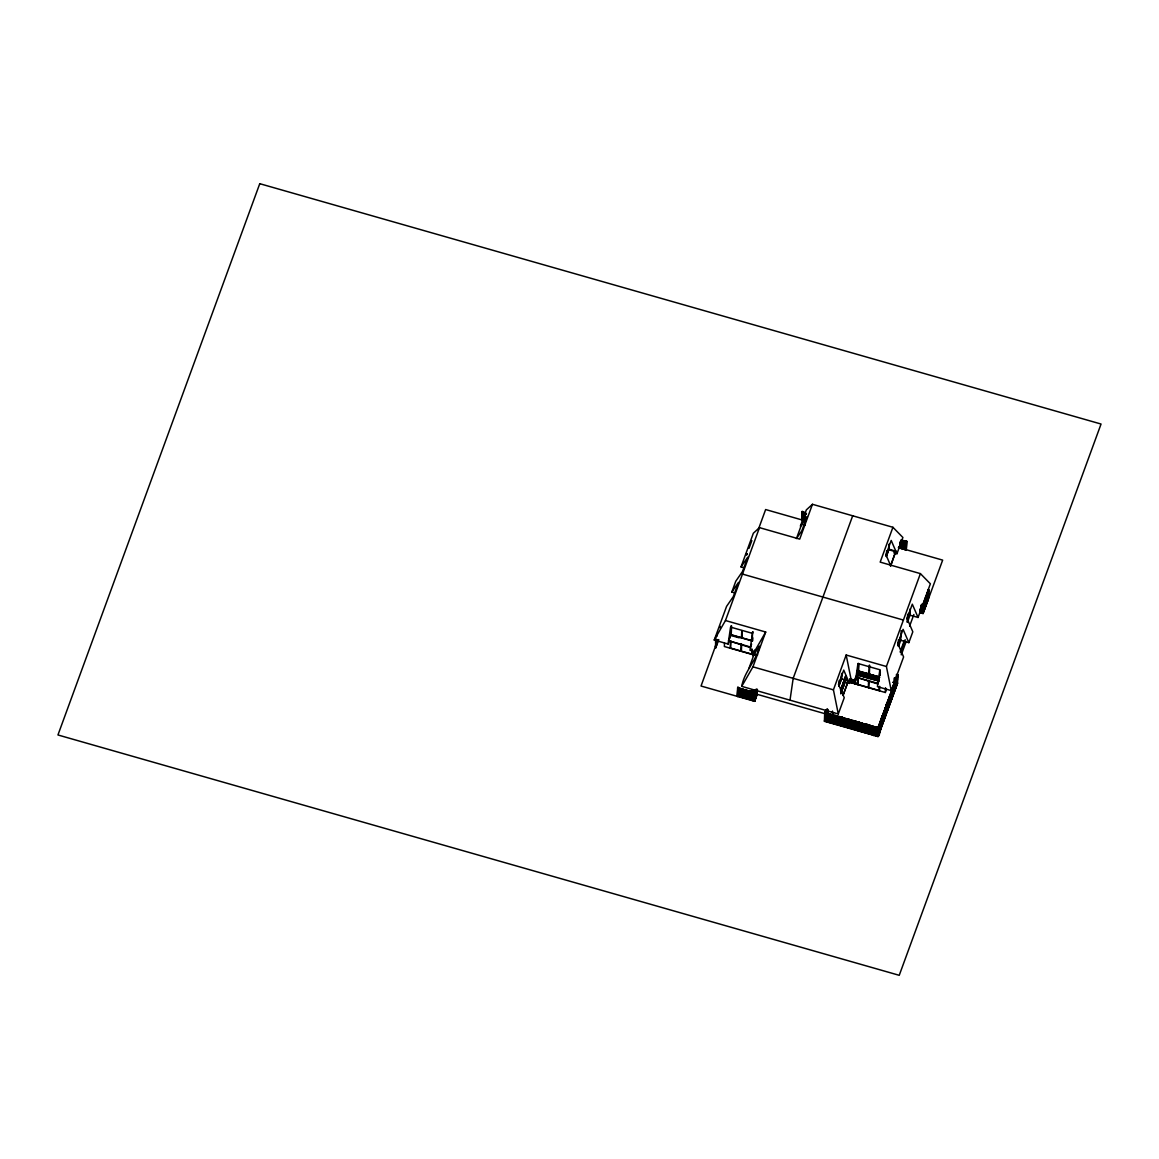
<?xml version="1.0" encoding="UTF-8"?>
<svg xmlns="http://www.w3.org/2000/svg" width="1159" height="1159" viewBox="0 0 1159 1159"><rect width="100%" height="100%" fill="white"/><g stroke="black" fill="none" stroke-linecap="round" stroke-linejoin="round"><path stroke-width="1.5" d="M895.835 551.177L890.576 566.07L895.835 551.177L888.996 549.221L886.302 556.566L886.678 550.655M715.625 638.739L715.929 647.316M715.9 640.97L715.523 646.548L718.145 639.84M715.32 639.348L715.581 638.595L715.726 647.895L716.132 639.754M716.378 639.927L716.045 646.49M716.421 645.751L716.581 640.753M716.682 636.61L716.899 636.045M716.986 639.739L716.595 644.969M716.986 644.23L717.059 639.551M717.363 640.058L716.943 644.013M717.334 643.288L717.464 640.087M724.505 643.346L724.375 646.534L754.335 655.081M752.205 640.956L730.75 634.828L728.576 640.753L750.467 647.591L751.568 644.042M730.184 648.185L730.445 642.144M729.634 638.363L730.721 635.407L731.126 625.773M730.938 641.028L730.648 648.084L740.934 651.025M731.199 634.944L731.575 625.889M755.74 689.808L754.364 693.531L738.269 688.924L737.761 687.345L737.254 696.371L737.776 687.273L738.558 687.504L737.906 696.559L738.558 687.504M738.906 687.91L739.225 696.081L739.239 687.823L737.921 696.342M740.413 688.446L739.456 696.776L739.833 688.707M740.92 651.257L741.224 643.969M741.485 637.885L741.789 630.597M741.673 644.085L741.369 651.155L751.655 654.082M741.919 638.015L742.238 630.728M740.615 688.837L740.34 697.023L740.123 688.069M741.543 688.678L741.224 697.283L741.586 689.214M746.729 554.524L746.903 553.799M742.137 697.428L741.774 689.373L743.02 697.689L743.962 689.359M742.354 697.501L742.76 688.837L742.093 696.892M744.136 689.837L743.861 698.037L743.904 689.677M744.73 697.646L745.396 689.591L744.078 698.095L744.411 690.127L745.614 698.529L746.28 689.837L746.483 698.153M744.991 698.254L745.99 690.474M746.57 690.213L746.497 698.79L746.874 690.721M747.41 698.949L747.048 690.88L748.294 699.196L748.54 691.097M747.309 693.647L746.787 690.271M747.541 693.719L748.366 690.619M747.642 699.007L748.627 691.228M748.975 668.25L754.219 653.922L759.638 646.07C756.363 660.905 744.382 671.235 741.731 686.374L838.29 713.958L844.245 697.704L838.493 684.418L843.738 670.105L849.489 683.39L846.258 682.463M750.67 699.341L749.801 690.836L748.482 699.355L748.844 691.286M749.047 695.661L748.25 698.66M751.264 691.981L749.728 691.532L749.366 699.601L750.395 691.72M750.119 691.126L749.134 698.906M751.64 654.313L751.872 648.794M752.582 631.901L752.22 640.724L730.764 634.596M752.09 654.444L752.292 649.808M752.669 640.855L752.785 637.827M751.843 691.72L750.902 700.036L750.612 691.793M750.829 694.661L750.337 691.184M751.568 691.343L751.785 700.297L751.496 692.039M751.988 689.663L751.858 692.85L752.988 689.764M752.365 692.285L752.698 700.456L752.713 692.198M754.19 654.502L757.638 654.907M752.742 696.82L753.321 691.851L752.655 699.906M754.393 653.531L754.523 650.445M754.625 653.444L754.813 650.228M752.886 700.615L753.582 692.445L752.915 700.514M754.306 692.691L754.016 701.166L754.654 699.543M755.378 692.155L754.538 692.068L754.784 701.065L755.422 690.04M755.031 691.474L754.379 700.514L754.089 692.256L755.277 690.778M717.682 640.058L701.036 686.027L754.683 701.325L755.248 690.865M755.407 699.167L755.769 689.46L755.146 699.862L737.979 695.559L754.437 700.152M755.654 698.471L756.132 689.533M755.943 697.675L756.262 689.402M756.682 689.373L756.059 697.023M756.813 689.402L756.32 696.327M757.16 689.793L756.581 695.632M757.435 689.359L756.827 694.922M801.651 520.463L802.158 511.365L802.955 511.655L802.303 520.652L801.912 512.046L802.955 511.583L802.521 520.087L765.635 509.54L758.319 529.547M801.651 524.853L807.099 516.421L801.854 530.75L796.436 538.587L801.68 524.274L805.099 525.244M804.665 512.93C802.347 537.168 804.563 494.792 802.752 520.55L804.071 512.046L804.201 517.102M804.433 517.798L805.244 512.669M804.65 517.87L805.548 513.176M805.519 513.828L805.447 513.046M879.638 723.361L878.073 736.559L824.411 721.275L824.701 712.799L878.479 728.229M825.02 716.61L825.382 711.38L824.976 712.814M825.425 717.435L825.889 709.974L825.078 721.463L825.353 720.507M825.947 710.757L826.092 709.743M825.773 720.217L825.078 720.71L825.237 719.913M825.903 717.609L826.381 710.308M826.353 716.914L826.613 709.931L825.382 713.596M826.874 709.294L826.222 721.564L826.193 711.133M826.946 714.886L827.41 709.221L827.106 721.811L826.99 709.207M829.525 720.941L826.889 720.188L826.179 721.028L829.511 721.869L828.642 713.364L827.323 721.883L827.83 709.453M827.758 720.434L827.091 721.173M828.033 714.147L827.396 713.307M829.656 717.856L829.525 713.625L828.859 722.318L828.642 713.364M830.67 714.9L830.061 713.958L829.743 722.564L829.453 714.306L829.96 722.636L830.945 714.219L831.539 715.161M832.495 714.654L831.51 723.071L831.872 715.002M831.278 721.434L830.612 722.187M834.19 715.914L833.582 714.973L833.263 723.578L832.437 714.973L831.727 723.129L833.046 714.625L833.162 719.681M832.524 711.061L832.119 722.723L833.031 722.883M832.973 715.32L832.611 723.39M835.059 716.161L834.466 715.219L834.147 723.824L834.509 715.755M835.059 723.984L835.074 715.726L835.943 724.23M835.349 715.465L835.639 723.723L835.682 715.378M836.566 722.955L836.233 715.726L835.9 724.332L836.827 724.491L837.102 715.972L837.711 716.914M836.132 724.389L837.16 716.508M839.217 680.304L838.841 686.229L841.535 678.87L855.487 682.912M840.941 724.549L837.653 723.607M837.928 716.972L838.319 716.132L838.58 717.175M838.029 716.769L837.667 724.824L837.45 715.885M839.188 724.636L839.203 716.378L837.885 724.897L838.913 717.015M840.912 725.23L840.087 716.639L838.768 725.143L839.797 717.262M841.391 679.261L841.622 673.727M840.681 717.522L840.304 725.592L840.087 716.639M841.318 688.489L840.97 693.125L841.13 689.315M841.506 679.449L841.767 673.35M840.072 724.303L840.405 716.914M841.26 692.329L841.753 687.62L841.55 691.532M841.883 690.648L841.927 686.794M841.217 725.737L840.854 717.682L841.695 716.957L842.187 718.623L858.297 723.216L858.442 722.492L857.66 722.376L857.979 730.532M841.231 717.928L841.289 717.16M842.463 689.054L842.477 685.302M841.391 724.679L838.536 723.52M843.201 683.651L843.042 687.461M843.433 686.418L843.549 682.694M843.39 686.505L843.738 681.869M844.52 725.23L842.057 724.52L841.84 725.505L842.55 717.334L841.84 726.258L842.187 722.231M842.492 717.189L841.695 717.03M842.984 725.722L843.651 717.653L842.332 726.157L843.361 718.29M844.317 680.275L844.013 684.824M844.447 683.288L844.65 679.377L844.158 684.085M844.853 682.521L845.041 678.609M845.143 681.724L845.302 677.914M845.331 680.898L846.157 675.972L845.519 680.362M845.606 680.116L846.273 676.146M844.781 726.765L843.911 718.261L843.897 726.505M844.665 721.796L844.534 717.899L844.52 726.157M846.563 719.102L845.911 718.594L845.635 727.113L845.998 719.044M845.664 719.188L845.737 718.435M846.287 725.722L845.621 726.476M848.171 723.144L848.055 718.913L847.388 727.606L847.171 718.652L846.461 726.823L847.171 718.652M849.185 720.203L848.924 719.159L848.272 727.866L848.634 719.797M849.518 720.043L849.156 728.113L848.924 719.159M849.417 720.261L849.475 719.507M850.025 727.736L850.692 719.667L849.373 728.171L850.402 720.29M849.808 726.736L849.098 727.577M850.069 720.449L850.126 719.696M852.705 721.202L852.111 720.261L851.793 728.866L851.575 719.913L851.908 724.216M854.371 680.42L854.183 682.477L854.371 680.42L849.924 679.116M855.125 683.651L855.299 678.044M853.589 721.449L853.328 720.42L852.923 729.083M855.414 678.058L855.168 683.796L855.588 682.651M855.559 679.304L855.356 683.955L855.777 682.81M855.139 727.577L855.096 720.927L853.763 729.431L854.791 721.55M879.609 677.349L858.08 671.177L855.979 677.146L877.87 683.984L878.971 680.449M852.705 729.025L852.372 720.855L853.546 729.373L854.212 720.666L853.531 728.736M857.211 674.596L857.095 670.525L879.623 677.117M856.226 722.202L855.965 721.173L854.647 729.677L855.356 721.521L856.182 730.127L856.515 721.521M857.109 675.117L857.283 671.032M857.196 674.871L857.37 670.684M855.965 721.173L855.53 729.938M857.588 684.592L857.921 676.842M858.486 663.441L857.921 674.987M858.037 684.708L858.341 677.421M858.602 671.351L858.906 664.064M857.443 722.303L857.109 730.286L857.399 721.767M858.891 675.262L858.978 671.322M857.109 722.463L857.167 721.709M859.862 671.583L859.761 675.523L859.819 671.669M857.993 722.709L857.356 721.869M858.211 722.434L859.109 722.767M857.935 730.851L858.457 721.753L859.37 722.014L858.993 728.663M860.731 671.829L860.673 675.668M861.398 675.987L861.601 672.075L861.543 675.914M861.021 723.578C859.181 718.841 862.05 732.952 859.268 731.01L859.601 723.028L860.398 723.158M859.543 728.837L859.819 722.463L859.022 722.332M862.282 676.233L862.441 672.423M861.079 731.416L860.282 731.3L860.659 723.23L861.079 731.416L861.34 722.897L862.035 723.868M862.412 676.161L862.571 672.35M861.296 731.59C860.572 714.813 864.744 728.432 861.325 731.488M861.76 730.489L861.007 730.865M864.208 672.828L864.078 676.566M862.76 730.778L862.006 730.561M862.282 723.94L862.339 723.187M864.165 676.668L864.121 673.06M863.049 724.158L862.31 723.274M864.976 676.899L865.136 673.089M863.354 723.477L863.064 732.082L862.31 731.865L862.673 723.81L863.441 724.027M865.063 724.737C862.919 720.13 866.266 734.241 863.325 732.155C863.107 729.663 864.252 721.347 864.049 724.447M865.382 724.056L865.121 732.575L864.339 732.445L865.092 724.303L865.338 732.734C868.656 728.069 864.918 717.03 865.338 732.734M867.149 673.466L866.889 677.682L867.164 673.437M864.802 731.01L864.006 731.836M867.845 677.827L867.932 673.886M865.961 727.881L865.802 732.242L865.049 732.024M866.077 725.027L866.135 724.274M866.208 727.953L866.019 732.401C868.221 734.226 867.772 721.477 866.324 725.099M867.903 731.228C866.642 714.929 869.308 732.502 866.352 733.024C865.324 729.388 867.932 725.259 866.787 724.259M868.627 680.362L868.337 687.417L858.051 684.476M869.264 665.237L868.815 678.001M867.83 732.821L867.033 732.691L867.149 724.563M868.772 687.78L869.076 680.492M869.337 674.408L869.714 665.353M869.815 725.128L869.178 733.734L868.381 733.604L869.134 725.462L869.395 733.893L870.148 734.111L869.815 725.128L870.119 726.171M870.67 678.522L870.713 674.683M869.12 725.882L869.178 725.128M871.568 678.884L871.64 674.944L871.597 678.797M869.844 732.807L869.091 733.183M871.104 733.169L870.105 732.879M870.38 726.244L870.438 725.491M872.379 679.116L872.568 675.204M872.553 679.029L872.727 675.031M870.409 734.183L871.162 726.041L871.162 734.4L870.438 734.082M871.133 726.461L870.409 725.592M871.394 726.534L871.843 725.708L872.148 726.751M872.466 726.07L872.176 734.69L871.409 734.473L871.742 726.505L872.539 726.621M874.118 679.623L874.277 675.798M875.074 675.929L874.886 679.84M872.901 733.328L872.09 734.14M873.162 727.041L872.423 726.171M873.437 735.052C874.074 708.873 873.814 753.234 873.77 727.084M875.784 679.985L876.059 676.204M875.943 676.175L875.9 680.014M874.161 728.171L873.9 734.545L873.147 734.328M874.176 727.33C872.336 722.608 875.204 736.704 872.423 734.763C871.38 731.068 874.002 726.939 872.843 725.998M874.422 728.243L874.118 734.719C876.595 736.385 875.48 723.564 874.422 727.403M875.929 735.125L875.132 735.009C875.233 717.653 876.755 732.502 874.451 735.342L874.784 727.374L875.581 727.49M877.638 680.521L877.653 676.769M876.059 731.112L876.262 727.157L875.465 727.041M878.334 681.173L878.594 676.856L878.435 680.666M877.262 736.037L876.479 735.922L876.812 727.939L877.566 728.156M878.594 681.26L878.928 676.755M877.204 728.2C875.61 723.477 878.116 737.718 875.465 735.632C874.393 732.126 877.32 727.968 875.885 726.867M878.783 727.374L877.479 728.011L877.218 736.356L878.203 736.197M879.203 686.954L879.058 690.489L868.786 687.548M879.695 675.349L879.913 670.061M877.841 727.562L878.638 727.78L879.261 725.722M877.696 735.125C877.421 740.355 876.61 723.955 878.406 728.62L886.997 704.875M879.493 690.851L879.695 686.316M880.145 675.48L880.289 671.959M878.261 726.809L877.986 736.573L897.602 683.187L894.299 682.115M878.986 724.81C875.827 752.423 883.317 721.275 882.231 716.276M878.623 734.849L879.971 721.956L879.29 732.691M880.739 720.376L879.797 731.329M880.912 719.869L880.159 730.329M880.333 729.837L881.159 718.464L881.782 719.159M880.811 728.866L881.318 718.015L882.535 716.784M888.852 549.598L889.083 544.078M882.187 716.059L881.535 727.084L880.217 728.837M888.967 549.801L889.185 544.687M882.376 724.592L883.274 714.596M882.752 715.422L883.245 713.336M883.419 712.539L882.55 723.81M883.969 711.018L883.1 722.289M883.868 712.365L883.969 711.525M884.274 712.032L883.593 720.956M884.158 711.612L884.245 710.757M884.418 709.96L883.94 720M848.562 682.014L885.317 692.502L885.505 687.722M884.331 719.261L884.911 708.627M885.186 707.874L884.433 718.667M885.259 707.671L884.708 717.899M885.099 717.175L885.78 708.25M885.548 707.801L885.65 706.947M885.375 716.407L886.027 705.585L887.33 703.832M886.302 704.817L885.548 715.61M886.664 703.832L886.099 714.089M887.171 702.629L886.49 713.364L881.811 726.128L882.463 715.291L881.985 725.331M887.62 701.079L887.128 711.612L891.807 698.848L892.647 689.315M887.78 700.789L887.229 711.003M888.663 698.718L887.794 709.482M888.62 707.193L889.489 696.429L888.345 707.961M889.011 706.468L889.561 695.733M890.329 694.154L889.185 705.672M889.576 704.947L890.011 694.69M890.402 693.951L889.735 704.15M890.126 703.426L890.677 693.198M891.141 692.517L890.3 702.629M890.691 701.89L890.981 693.705M891.242 700.369L891.691 689.677C892.111 690.358 890.257 697.935 890.851 701.108M891.517 699.616L891.937 688.982L892.734 689.286M897.617 675.842L892.502 690.127L892.575 688.011L892.343 689.243M892.618 688.489L892.647 687.316M892.647 696.53L892.821 687.026M893.589 684.94L892.821 695.733M899.065 546.918L898.355 547.758M893.212 694.994L893.719 686.229M893.459 686.2L893.488 685.041M899.283 546.976L899.862 548.294L900.123 541.919M893.661 685.621L893.864 684.172M893.85 682.419L893.879 681.724M899.645 546.657L898.935 547.497L898.978 546.468L901.398 547.164M894.067 685.288L893.444 694.024M893.937 684.868L894.038 684.013M894.299 681.506L894.429 677.841M894.386 681.869L893.661 693.444M894.4 681.535L894.531 677.87M906.077 541.789L905.918 542.513L901.079 541.137L900.746 548.54L900.355 541.977M894.111 692.531L894.835 677.957M900.775 541.47L900.471 547.946L901.398 548.106M895.241 678.073L894.502 691.155M901.325 540.543L901.659 548.7L901.673 540.442M895.226 689.475L895.748 678.218L894.849 690.213M896.095 678.073L895.327 688.881M901.383 547.512L902.267 547.758M901.876 540.949L901.036 540.036M896.371 677.32L895.675 687.924M902.832 540.442L901.847 548.859L902.542 540.702L902.716 549.105L904.049 540.601L904.223 549.004L904.904 548.511M896.733 677.247L896.458 674.379M898.167 646.07L898.442 639.725M902.542 541.137L901.905 540.282M897.008 676.479L897.254 674.466L898.051 674.77L897.399 683.767L897.283 681.941M898.312 645.679L898.442 642.651M896.834 685.099L897.385 674.929M897.573 675.306L897.109 684.332L892.444 697.095M897.617 674.639L897.095 675.378M903.426 541.383L902.789 540.543M904.295 549.453L904.628 541.485M900.659 640.492L901.195 630.641M904.846 541.543L905.179 549.699L905.512 541.731M906.237 550.351L906.584 541.963L905.831 541.804L906.889 541.282L906.237 550.351L905.845 541.731M905.787 549.583L906.092 541.05L906.874 541.354L901.021 540.355M907.323 622.296L907.642 614.574M907.468 621.919L907.787 614.183M909.858 615.559L910.061 610.923M907.454 622.151L910.003 615.183L910.279 608.736M919.869 609.141L919.84 612.358L922.578 613.14M920.275 609.257L920.145 612.445L920.376 609.286M920.753 608.359L920.681 612.503M920.652 612.589L920.985 605.186M921.086 612.618L921.289 605.273M921.984 604.621L921.898 612.85M921.869 612.937L922.405 604.737L922.173 613.024M922.97 604.303L923.752 604.534L923.1 604.911M922.984 612.865L919.811 611.213M923.1 610.04L923.433 603.39L923.448 604.274M919.869 612.604L923.115 613.531L923.81 604.332L923.129 605.795L922.115 605.505M923.723 603.506L923.824 602.158M924.129 603.158L923.622 611.923L928.287 599.174L928.287 589.728L927.736 600.695M923.998 602.738L924.201 601.289M923.795 611.141L924.766 599.768L924.071 610.373M925.389 598.058L924.563 609.04M925.592 597.479L924.839 608.272M925.78 597.32L925.114 607.519M925.78 606.027L926.331 595.798M926.055 605.259L926.707 594.437M926.345 604.505L926.997 593.669M927.272 592.915L926.505 603.709M926.896 602.984L927.446 592.249M927.475 594.016L927.07 602.187M927.635 592.843L928.634 591.438M927.461 601.449L928.011 590.728M928.026 590.482L928.982 590.061L928.417 599.015M928.011 599.927L928.518 591.162M728.113 644.013L730.561 627.106L752.466 633.365L750.018 650.271L754.48 651.546L765.708 632.017L725.462 620.529L714.248 640.043L728.113 644.013L729.127 641.217M790.003 700.166L793.176 678.348L852.691 515.798M850.054 678.942L855.516 680.405L857.964 663.499L879.869 669.757L877.421 686.664L891.271 690.619L903.6 656.95L897.848 643.665L903.093 629.351L908.844 642.637L900.789 640.333M755.016 692.836L754.422 692.372M755.349 690.069L755.117 691.213M755.117 692.865L755.769 691.112M755.509 691.807L755.972 690.054M756.074 690.083L755.755 690.807M825.222 712.119L825.845 710.453M825.845 712.09L825.454 712.64M826.353 710.699L825.585 712.771L824.817 712.481M878 727.838L878.551 726.345M878.189 727.33L878.87 724.94M879.913 724.259L879.145 726.374M880.521 720.463L879.217 733.227M880.246 722.854L879.623 724.723M880.55 720.869L881.637 719.406M881.014 721.275L880.058 723.361M880.826 721.767L881.448 719.753M720.318 626.396L719.942 627.12M746.961 554.596L747.309 554.19M881.84 717.015L880.927 728.214M882.303 715.581L882.115 716.248M884.216 712.35L883.375 721.521M887.33 701.832L886.113 712.597L886.983 712.22M888.272 699.457L887.693 710.09M888.736 698.022L888.069 708.728M889.301 698.269L889.025 699.036M890.141 695.994L889.866 696.747M890.807 693.995L891.184 693.125M893.299 685.693L893.038 686.592M892.879 688.518L891.851 697.588M893.343 687.099L893.169 687.895M894.27 684.708L893.169 694.777M896.834 676.392L898.051 674.697L896.617 675.451M896.443 685.824L897.443 676.363L896.168 686.592M923.549 603.419L923.94 602.187M923.955 603.448L923.317 612.952L922.245 612.532M924.679 601.637L924.404 602.405M925.519 599.348L925.244 600.116M926.171 596.088L925.389 606.751M714.248 640.043L726.577 606.374L733.285 596.653L738.529 582.34L731.822 592.061L735.038 592.973M731.822 592.061L735.777 581.224L742.499 571.503L747.743 557.175L741.021 566.91L744.237 567.823M741.021 566.91L753.35 533.227L759.478 527.635L799.71 539.138L812.459 504.295L892.923 527.287L902.89 537.486L896.95 553.741L893.719 552.814M720.014 627.816L720.246 626.903M746.787 554.726L747.033 553.973M749.004 548.337L751.843 540.587M715.697 642.434L715.929 641.521M717.131 639.855L715.567 642.825M717.696 639.71L715.871 646.027M718.131 640.174L715.422 646.244M725.462 620.529L759.478 527.635M715.726 647.895L718.768 639.58M752.466 633.365L753.046 631.8M802.955 511.655L802.651 513.017L806.403 514.089M738.631 688.171L737.515 688.026L755.089 692.981M803.158 511.887L802.492 519.956M802.521 516.219L803.332 515.683M802.39 519.304L803.187 519.116M802.376 519.638L804.056 519.71M754.48 651.546L752.93 655.806L754.219 653.922M805.766 513.234L801.912 512.046L802.709 512.336M742.658 689.619L742.76 688.837M741.731 686.374L752.944 666.845L765.708 632.017M747.12 690.184L747.743 690.967M755.204 692.155L754.277 692.821L755.089 693.212M755.002 693.154L756.175 689.938M756.233 690.069L754.987 693.488L738.283 688.591M756.784 689.793L754.234 696.733L738.124 692.126L738.283 691.401L743.788 692.981M757.218 689.924L754.857 696.689L738.138 691.778M754.089 700.152L757.073 693.357L754.712 700.123M755.074 698.399L755.943 696.023M756.233 695.241L756.624 694.183M754.683 700.804L756.349 694.589M754.668 701.354L757.233 694.371M824.933 712.234L825.483 713.321M826.222 709.96L824.947 713.48L841.535 718.087M838.29 713.958L833.422 689.837L846.171 655.009L886.403 666.497L891.271 690.619M892.923 527.287L880.174 562.115L920.405 573.618L930.373 583.803L918.058 617.472L910.003 615.183M825.816 713.611L824.817 716.682L841.405 721.289M825.251 716.798L825.816 714.973M826.353 713.48L827.613 710.032M825.425 716.653L841.391 721.622M824.426 721.246L824.643 720.782M827.077 714.538L827.425 713.205M827.193 714.524L827.468 713.741M838.841 685.983L841.535 678.638M886.316 556.334L888.866 549.366M840.478 690.242L845.708 675.856L840.898 690.228M842.303 686.128L842.173 689.851M842.883 684.534L842.607 688.316M844.143 681.101L843.723 685.621M829.699 722.028L833.031 722.289M832.321 715.842L833.466 712.742M841.014 692.445L845.621 679.84M833.046 714.625L833.278 715.32M840.797 693.893L845.795 680.434M849.489 683.39L851.039 679.131L846.171 655.009M835.248 724.143L835.653 715.48M903.122 540.442L903.397 541.05M857.023 670.96L878.957 676.87M902.484 548.41L904.918 548.178L904.918 540.847L904.513 549.511M905.179 549.699L906.121 541.383M856.849 675.045L878.681 681.014M855.516 680.405L856.53 677.624M859.094 671.365L858.935 675.175M905.092 549.265L905.57 550.163M841.405 724.332L841.246 725.056L825.15 720.449M905.787 548.772L899.051 547.265M844.534 717.899L844.085 726.664M846.519 719.102L846.505 727.359L846.563 719.015M863.441 672.597L863.281 676.421M844.998 726.823L845.693 718.537M865.222 673.22L865.092 676.928M866.034 673.451L865.99 677.291L866.15 673.48M848.229 727.316L849.141 727.475M869.772 678.189L869.931 674.263M874.176 675.769L874.147 679.522M857.052 729.735L856.139 729.591M858.312 725.693L842.071 721.477M858.153 729.46L841.912 725.244M860.673 722.622L861.412 723.448M858.805 730.474L859.37 722.014L857.964 722.376M858.776 730.88L859.254 721.985L859.065 723.433L877.711 728.345L859.08 723.1M860.746 730.793L859.949 730.677M886.403 666.497L920.405 573.618M898.283 643.274L900.833 636.305M907.497 618.124L910.047 611.155M898.761 645.911L900.804 640.101M870.525 726.041L869.728 725.925L869.395 733.893M868.844 733.111L868.048 732.981M885.317 692.502L886.461 689.344M900.123 652.039L904.295 640.637M909.598 626.164L913.871 614.502M905.193 639.696L901.499 649.793L901.282 654.849L906.208 641.376M893.01 682.274L895.038 682.854M921.956 604.085L922.955 605.085L922.781 613.43L922.999 612.633L919.797 611.546M877.58 728.388L877.783 727.403M881.869 719.159L881.057 718.768L882.1 718.305M908.844 642.637L912.814 631.8L907.062 618.515L912.307 604.187L918.058 617.472M886.678 703.643L885.896 714.668M897.298 674.61L892.068 690.011M877.971 728.489L886.548 704.744M886.751 704.527L891.865 690.242M878.392 728.272L878.638 727.519M892.3 690.358L887.186 704.643L886.374 704.179L887.417 703.788M929.069 589.945L928.026 590.409M878.899 728.489L879.811 725.998M880.579 723.882L880.956 722.897M882.419 719.188L882.636 718.276M884.925 712.336L885.418 711.003M886.041 709.279L886.852 708.077L877.841 731.691M887.953 703.759L887.055 707.845L892.169 693.56M888.576 702.05L889.069 700.717M889.967 698.573L890.184 697.66M893.038 690.156L893.531 688.823M894.154 687.113L894.661 685.433M895.009 684.491L895.284 683.723M895.559 683.303L896.052 681.622M922.665 608.91L923.882 605.606M924.23 604.65L925.563 601.028M926.447 598.899L926.678 597.986M927.779 595.277L928.504 594.292L923.39 608.576M876.928 735.414L876.146 735.299M892.372 693.328L897.486 679.044M878.029 734.806L878.623 732.285M879.101 731.271L879.667 729.431M880.246 728.156L881.477 725.795M881.434 724.897L881.927 723.564M882.55 721.854L883.332 719.42M884.447 716.363L883.911 718.725M884.795 715.422L885.563 713.321M886.113 712.133L886.722 711.496L878.131 735.241M887.243 709.047L887.794 707.526M888.359 706.005L888.924 704.136M889.764 701.847L889.721 702.876M890.648 699.717L891.575 697.211M892.56 694.198L892.227 696.762L896.907 682.347M892.908 693.241L893.676 691.155M894.226 689.967L894.516 688.866M895.342 686.925L895.893 685.404M896.458 683.868L896.95 682.187M922.55 612.618L922.448 613.343L922.607 605.085M923.172 610.894L923.737 609.026M924.288 607.852L924.578 606.751M925.476 604.607L925.954 603.274M927.374 599.131L926.838 601.492M877.914 734.777L878.71 732.952M879.116 731.822L879.985 729.46M881.405 725.592L881.782 724.216M882.521 722.535L883.172 720.405M883.636 719.493L884.679 716.639M885.027 715.683L885.418 714.321M888.04 707.454L887.272 709.554M888.287 706.468L889.054 704.368M889.504 703.455L889.88 702.093M890.619 700.413L892.082 698.283M891.749 697.327L892.416 695.197M893.922 691.416L893.154 693.517M894.27 690.46L894.647 689.098M895.27 687.388L896.153 685.317M924.216 608.316L924.708 606.983M925.447 605.302L926.215 603.202M926.563 602.245L927.214 600.116M892.024 696.994L886.476 711.148M923.245 612.01L927.924 597.595L927.881 598.623M892.155 697.892L892.082 689.663M923.086 613.517L942.658 560.116L899.398 547.758M801.68 524.274L800.391 526.157L806.331 509.902L812.459 504.295M851.575 719.913L850.909 728.62L850.952 720.261M865.353 724.143L866.106 724.361M868.801 724.839L868.12 733.531L867.367 733.314L868.12 725.172M880.318 721.492L879.609 731.822M879.42 723.448L878.696 734.313M854.082 682.072L849.953 680.884M802.665 512.669L806.418 513.741M901.007 540.688L906.063 542.137M900.007 543.296L902.426 543.991M903.527 544.31L905.787 545.715L900.065 544.078M802.665 515.842L804.52 516.436M899.992 543.643L905.932 545.338M898.747 546.758L905.657 548.801M890.677 550.293L894.096 551.264M924.824 599.58L924.274 609.808M922.723 604.926L923.506 605.215M922.129 605.157L923.144 605.447M921.927 607.924L922.984 608.997L920.854 608.388M920.797 607.953L923.129 608.62M923.868 609.272L923.216 611.387M919.869 612.271L922.622 613.053M742.47 574.082L903.397 620.051M896.544 675.016L897.79 675.451M896.443 677.131L895.965 687.157M896.472 679L894.936 678.566L894.284 691.735M896.443 682.115L897.269 682.274M894.603 681.985L895.458 682.347M896.371 682.608L897.327 682.825M730.721 635.407L739.152 637.812M893.111 682.303L895.443 682.97M856.95 674.524L878.696 680.782M728.576 640.753L750.481 647.012M855.979 677.146L877.885 683.404M850.083 679.391L854.14 680.55M849.909 679.522L854.082 680.71M848.982 680.869L854.082 682.318M849.069 681.42L855.081 683.375M848.794 681.637L855.284 683.491L848.707 681.869M752.944 666.845L833.422 689.837M883.81 711.814L882.825 723.042M881.072 718.696L881.941 718.754M881.695 719.406L881.26 720.246M826.613 709.989L826.063 711.481M877.479 728.011L878.421 728.272M858.297 722.868L841.434 717.711L841.173 726.07L842.042 725.679M756.508 694.154L841.521 718.435M749.279 694.545L754.973 696.066M824.933 716.045L827.033 716.755M828.12 717.073L830.539 717.769M831.64 718.073L834.06 718.768M835.161 719.087L837.58 719.768M838.464 720.029L841.101 720.782M843.129 721.362L844.013 721.608M846.649 722.361L849.069 723.057M850.17 723.361L852.589 724.056M853.69 724.375L856.11 725.07M860.905 726.432L858.935 726.635L877.435 731.923M865.194 727.664L868.989 728.75M873.292 729.967L877.088 731.054M738.269 691.749L746.41 694.067M749.265 694.893L754.958 696.414M824.817 716.334L825.918 716.784M828.106 717.407L830.525 718.102M831.626 718.421L834.045 719.116M835.146 719.42L837.566 720.116M838.45 720.362L841.086 721.115M844.65 722.144L842.057 721.811L858.153 726.418M846.635 722.709L849.054 723.39M853.676 724.723L856.095 725.404M859.065 726.258L860.891 726.78M866.193 728.287L868.975 729.083M873.278 730.315L875.306 730.894M858.949 726.302L877.45 731.59M754.828 699.5L737.993 695.212L755.045 700.137M831.496 721.506L833.046 721.941M835.016 722.506L835.9 722.767M845.404 725.476L848.04 726.229M848.924 726.476L851.561 727.229M853.546 727.809L855.081 728.243M864.049 730.807L867.845 731.88M872.133 733.111L875.929 734.198M834.132 722.608L836.552 723.288M842.042 724.868L844.505 725.563M845.606 725.882L848.026 726.577M850.011 727.142L851.546 727.577M853.531 728.142L855.067 728.591M864.034 731.141L867.83 732.227M872.119 733.459L875.914 734.545M841.26 724.708L825.165 720.116L824.527 720.753M841.927 724.897L858.022 729.504M858.79 729.721L877.305 735.009M858.776 730.069L877.291 735.357M825.179 721.173L825.194 712.206M896.95 553.741L891.199 540.442L885.954 554.77L890.59 565.491M843.129 695.139L848.374 680.826L843.129 695.139M746.353 554.538L746.671 553.872L746.353 554.538M873.292 675.523L873.133 679.333L873.292 675.523M876.812 676.421L876.624 680.333L876.928 676.45M921.695 604.824L921.362 612.792L921.796 604.853M259.761 183.687L57.95 734.965L899.239 975.313L1101.05 424.035L259.761 183.687M928.2 590.974L923.086 605.259L928.2 590.974"/></g></svg>
